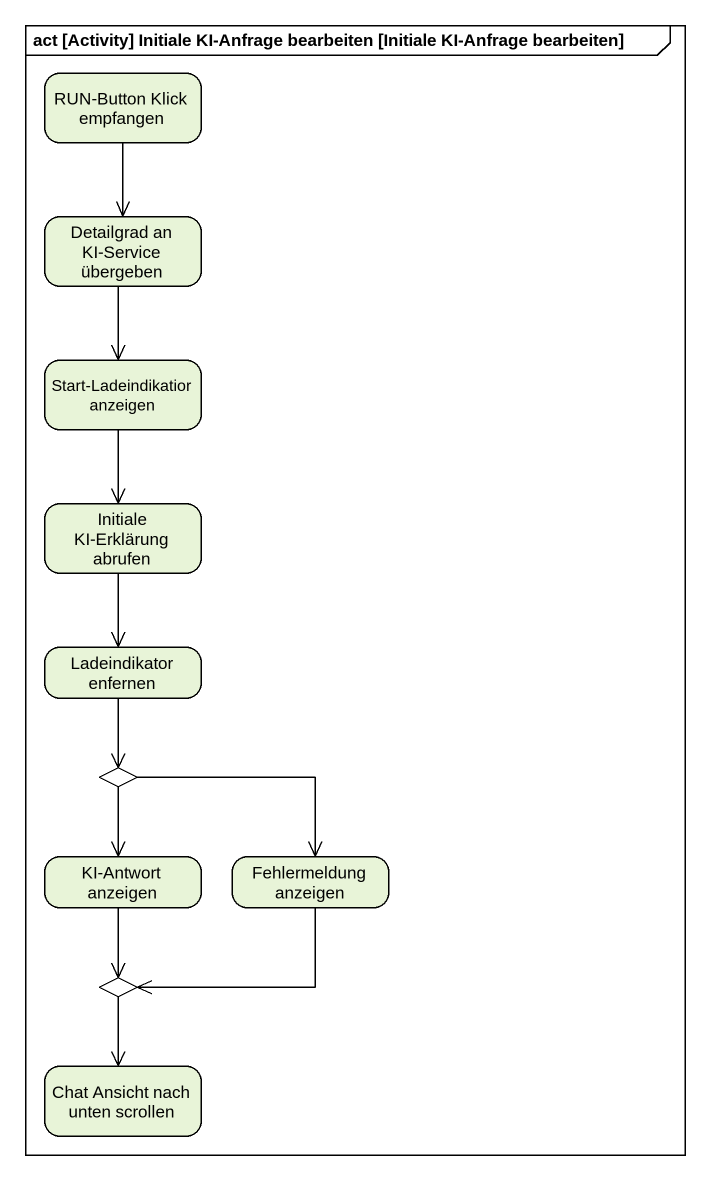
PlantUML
@startuml
mainframe act [Activity] Initiale KI-Anfrage bearbeiten [Initiale KI-Anfrage bearbeiten]
hide empty description
state "RUN-Button Klick empfangen" as RUN_Button_Klick_empfangen
state "Detailgrad an KI-Service übergeben" as Detailgrad_an_KI_Service
state "Start-Ladeindikatior anzeigen" as Start_Ladeindikatior
state "Initiale KI-Erklärung abrufen" as Initiale_KI_Erklärung
state "Ladeindikator enfernen" as Ladeindikator_enfernen
state choice1 <<choice>>
state "KI-Antwort anzeigen" as KI_Antwort_anzeigen
state "Fehlermeldung anzeigen" as Fehlermeldung_anzeigen
state choice2 <<choice>>
state "Chat Ansicht nach unten scrollen" as Chat_Ansicht_nach_unten
RUN_Button_Klick_empfangen --> Detailgrad_an_KI_Service
Detailgrad_an_KI_Service --> Start_Ladeindikatior
Start_Ladeindikatior --> Initiale_KI_Erklärung
Initiale_KI_Erklärung --> Ladeindikator_enfernen
Ladeindikator_enfernen --> choice1
choice1 --> KI_Antwort_anzeigen
choice1 -right-> Fehlermeldung_anzeigen
KI_Antwort_anzeigen --> choice2
Fehlermeldung_anzeigen -left-> choice2
choice2 --> Chat_Ansicht_nach_unten
@enduml
